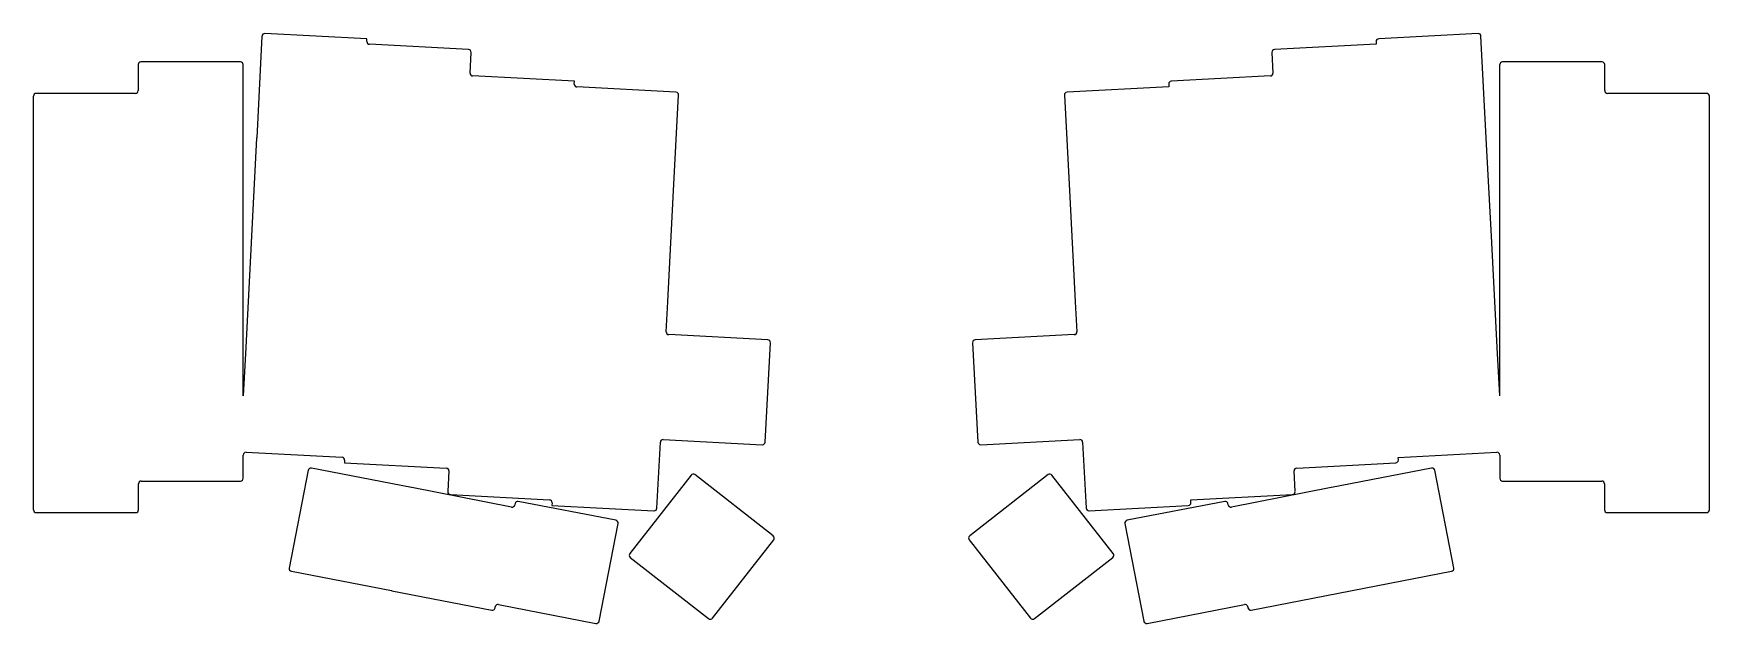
# Model space of a CAD drawing. Header units: millimetres. Extents: x -10 to 295, y -30 to 77.
import ezdxf

# ---------------------------------------------------------------- set-up
doc = ezdxf.new("R2010")
doc.units = ezdxf.units.MM

msp = doc.modelspace()

# ---------------------------------------------------------------- linework, layer by layer
for p, q in [((31.94, 76.91), (30.98, 58.44)), ((50.99, 76.41), (32.47, 77.38)), ((50.97, 75.96), (50.99, 76.41)), ((252.64, 77.38), (234.61, 76.44)), ((254.13, 58.44), (253.16, 76.91)), ((69.42, 74.49), (51.44, 75.44)), ((69.69, 70.21), (69.89, 73.97)), ((215.22, 73.97), (215.41, 70.21)), ((234.16, 75.46), (215.69, 74.49)), ((234.14, 75.91), (234.16, 75.46)), ((9.47, 71.74), (9.47, 67.03)), ((28.02, 72.24), (9.97, 72.24)), ((28.52, 11.68), (28.52, 71.74)), ((256.58, 11.68), (256.58, 71.74)), ((275.13, 72.24), (257.08, 72.24)), ((275.63, 67.03), (275.63, 71.74)), ((88.64, 68.72), (70.17, 69.69)), ((88.62, 68.22), (88.64, 68.72)), ((107.06, 66.75), (89.09, 67.69)), ((196.52, 67.72), (178.04, 66.75)), ((196.49, 68.22), (196.52, 67.72)), ((214.94, 69.69), (196.96, 68.74)), ((-9.53, -9.03), (-9.53, 66.03)), ((8.97, 66.53), (-9.03, 66.53)), ((106.57, 47.75), (107.54, 66.22)), ((177.57, 66.22), (178.54, 47.75)), ((294.13, 66.53), (276.13, 66.53)), ((294.63, -9.03), (294.63, 66.03)), ((30.97, 58.39), (29.98, 39.46)), ((30.98, 58.44), (30.97, 58.39)), ((254.13, 58.39), (254.13, 58.44)), ((255.13, 39.46), (254.13, 58.39)), ((105.58, 28.78), (106.57, 47.7)), ((106.57, 47.7), (106.57, 47.75)), ((178.54, 47.75), (178.54, 47.7)), ((178.54, 47.7), (179.53, 28.78)), ((29.98, 39.41), (28.99, 20.49)), ((29.98, 39.46), (29.98, 39.41)), ((255.13, 39.41), (255.13, 39.46)), ((256.12, 20.49), (255.13, 39.41)), ((105.29, 23.28), (105.57, 28.73)), ((105.57, 28.73), (105.58, 28.78)), ((179.53, 28.78), (179.53, 28.73)), ((179.53, 28.73), (179.82, 23.28)), ((123.74, 21.82), (105.76, 22.76)), ((179.35, 22.76), (161.37, 21.82)), ((28.98, 20.44), (28.52, 11.68)), ((28.99, 20.49), (28.98, 20.44)), ((123.26, 3.27), (124.21, 21.29)), ((160.9, 21.29), (161.84, 3.27)), ((256.12, 20.44), (256.12, 20.49)), ((256.58, 11.68), (256.12, 20.44)), ((103.61, -8.72), (104.24, 3.26)), ((104.76, 3.73), (122.74, 2.79)), ((162.37, 2.79), (180.34, 3.73)), ((180.87, 3.26), (181.5, -8.72)), ((28.52, -3.31), (28.52, 0.91)), ((29.05, 1.41), (46.46, 0.5)), ((238.14, 0.47), (256.06, 1.41)), ((238.17, 0.02), (238.14, 0.47)), ((256.58, 0.91), (256.58, -3.31)), ((40.32, -1.86), (36.88, -19.58)), ((59.07, -4.99), (40.91, -1.46)), ((46.94, -0.03), (46.91, -0.48)), ((46.91, -0.48), (65.39, -1.45)), ((65.86, -1.98), (65.66, -5.73)), ((109.81, -2.72), (98.69, -16.95)), ((124.73, -13.75), (110.51, -2.64)), ((174.6, -2.64), (160.38, -13.75)), ((186.41, -16.95), (175.3, -2.72)), ((219.44, -5.73), (219.25, -1.98)), ((219.72, -1.45), (237.69, -0.51)), ((244.2, -1.46), (226.04, -4.99)), ((248.23, -19.58), (244.79, -1.86)), ((9.53, -9.03), (9.53, -4.31)), ((10.03, -3.81), (28.02, -3.81)), ((59.12, -5), (59.07, -4.99)), ((77.23, -8.52), (59.12, -5)), ((225.99, -5), (207.88, -8.52)), ((226.04, -4.99), (225.99, -5)), ((257.08, -3.81), (275.08, -3.81)), ((275.58, -4.31), (275.58, -9.03)), ((66.14, -6.26), (84.11, -7.2)), ((77.86, -7.88), (77.81, -8.13)), ((96.17, -10.93), (78.45, -7.49)), ((84.59, -7.73), (84.56, -8.22)), ((84.56, -8.22), (103.08, -9.2)), ((182.02, -9.2), (200.05, -8.25)), ((206.66, -7.49), (188.94, -10.93)), ((200.49, -7.23), (218.97, -6.26)), ((200.52, -7.73), (200.49, -7.23)), ((207.29, -8.13), (207.25, -7.88)), ((-9.03, -9.53), (9.03, -9.53)), ((93.12, -29.24), (96.56, -11.52)), ((188.55, -11.52), (191.99, -29.24)), ((276.08, -9.53), (294.13, -9.53)), ((113.7, -28.67), (124.82, -14.45)), ((160.29, -14.45), (171.4, -28.67)), ((98.78, -17.65), (113, -28.76)), ((172.11, -28.76), (186.33, -17.65)), ((37.27, -20.16), (55.43, -23.69)), ((211.47, -27.23), (247.84, -20.16)), ((55.43, -23.69), (55.48, -23.7)), ((55.48, -23.7), (73.64, -27.23)), ((74.23, -26.84), (74.27, -26.59)), ((74.86, -26.2), (92.53, -29.63)), ((192.58, -29.63), (210.25, -26.2)), ((210.83, -26.59), (210.88, -26.84))]:
    msp.add_line(p, q)
for centre, start, end in [((32.44, 76.88), 87, 177), ((234.64, 75.94), 93, 183), ((252.66, 76.88), 3, 93), ((51.47, 75.93), 177, 267), ((69.39, 73.99), 357, 87), ((215.71, 73.99), 93, 183), ((9.97, 71.74), 90, 180), ((28.02, 71.74), 0, 90), ((70.19, 70.18), 177, 267), ((214.91, 70.18), 273, 3), ((257.08, 71.74), 90, 180), ((275.13, 71.74), 0, 90), ((8.97, 67.03), 270, 0), ((89.12, 68.19), 177, 267), ((196.99, 68.24), 93, 183), ((276.13, 67.03), 180, 270), ((-9.03, 66.03), 90, 180), ((107.04, 66.25), 357, 87), ((178.07, 66.25), 93, 183), ((294.13, 66.03), 0, 90), ((105.79, 23.26), 177, 267), ((123.71, 21.32), 357, 87), ((161.4, 21.32), 93, 183), ((179.32, 23.26), 273, 3), ((104.74, 3.23), 87, 177), ((122.77, 3.29), 267, 357), ((162.34, 3.29), 183, 273), ((180.37, 3.23), 3, 93), ((29.02, 0.91), 87, 180), ((46.44, 0), 357, 87), ((237.67, -0.01), 273, 3), ((256.08, 0.91), 0, 93), ((40.81, -1.96), 79, 169), ((65.36, -1.95), 357, 87), ((110.2, -3.03), 52, 142), ((174.91, -3.03), 38, 128), ((219.75, -1.95), 93, 183), ((244.3, -1.96), 11, 101), ((10.03, -4.31), 90, 180), ((28.02, -3.31), 270, 0), ((66.16, -5.76), 177, 267), ((218.94, -5.76), 273, 3), ((257.08, -3.31), 180, 270), ((275.08, -4.31), 0, 90), ((-9.03, -9.03), 180, 270), ((9.03, -9.03), 270, 0), ((77.32, -8.03), 259, 349), ((78.35, -7.98), 79, 169), ((84.09, -7.7), 357, 87), ((103.11, -8.7), 267, 357), ((182, -8.7), 183, 273), ((200.02, -7.75), 273, 3), ((206.76, -7.98), 11, 101), ((207.78, -8.03), 191, 281), ((276.08, -9.03), 180, 270), ((294.13, -9.03), 270, 0), ((96.07, -11.42), 349, 79), ((189.04, -11.42), 101, 191), ((124.42, -14.14), 322, 52), ((160.68, -14.14), 128, 218), ((99.09, -17.25), 142, 232), ((186.02, -17.25), 308, 38), ((37.37, -19.67), 169, 259), ((247.74, -19.67), 281, 11), ((73.74, -26.74), 259, 349), ((74.77, -26.69), 79, 169), ((210.34, -26.69), 11, 101), ((211.37, -26.74), 191, 281), ((92.63, -29.14), 259, 349), ((113.31, -28.37), 232, 322), ((171.8, -28.37), 218, 308), ((192.48, -29.14), 191, 281)]:
    msp.add_arc(centre, 0.5, start, end)

doc.saveas('drawing.dxf')
